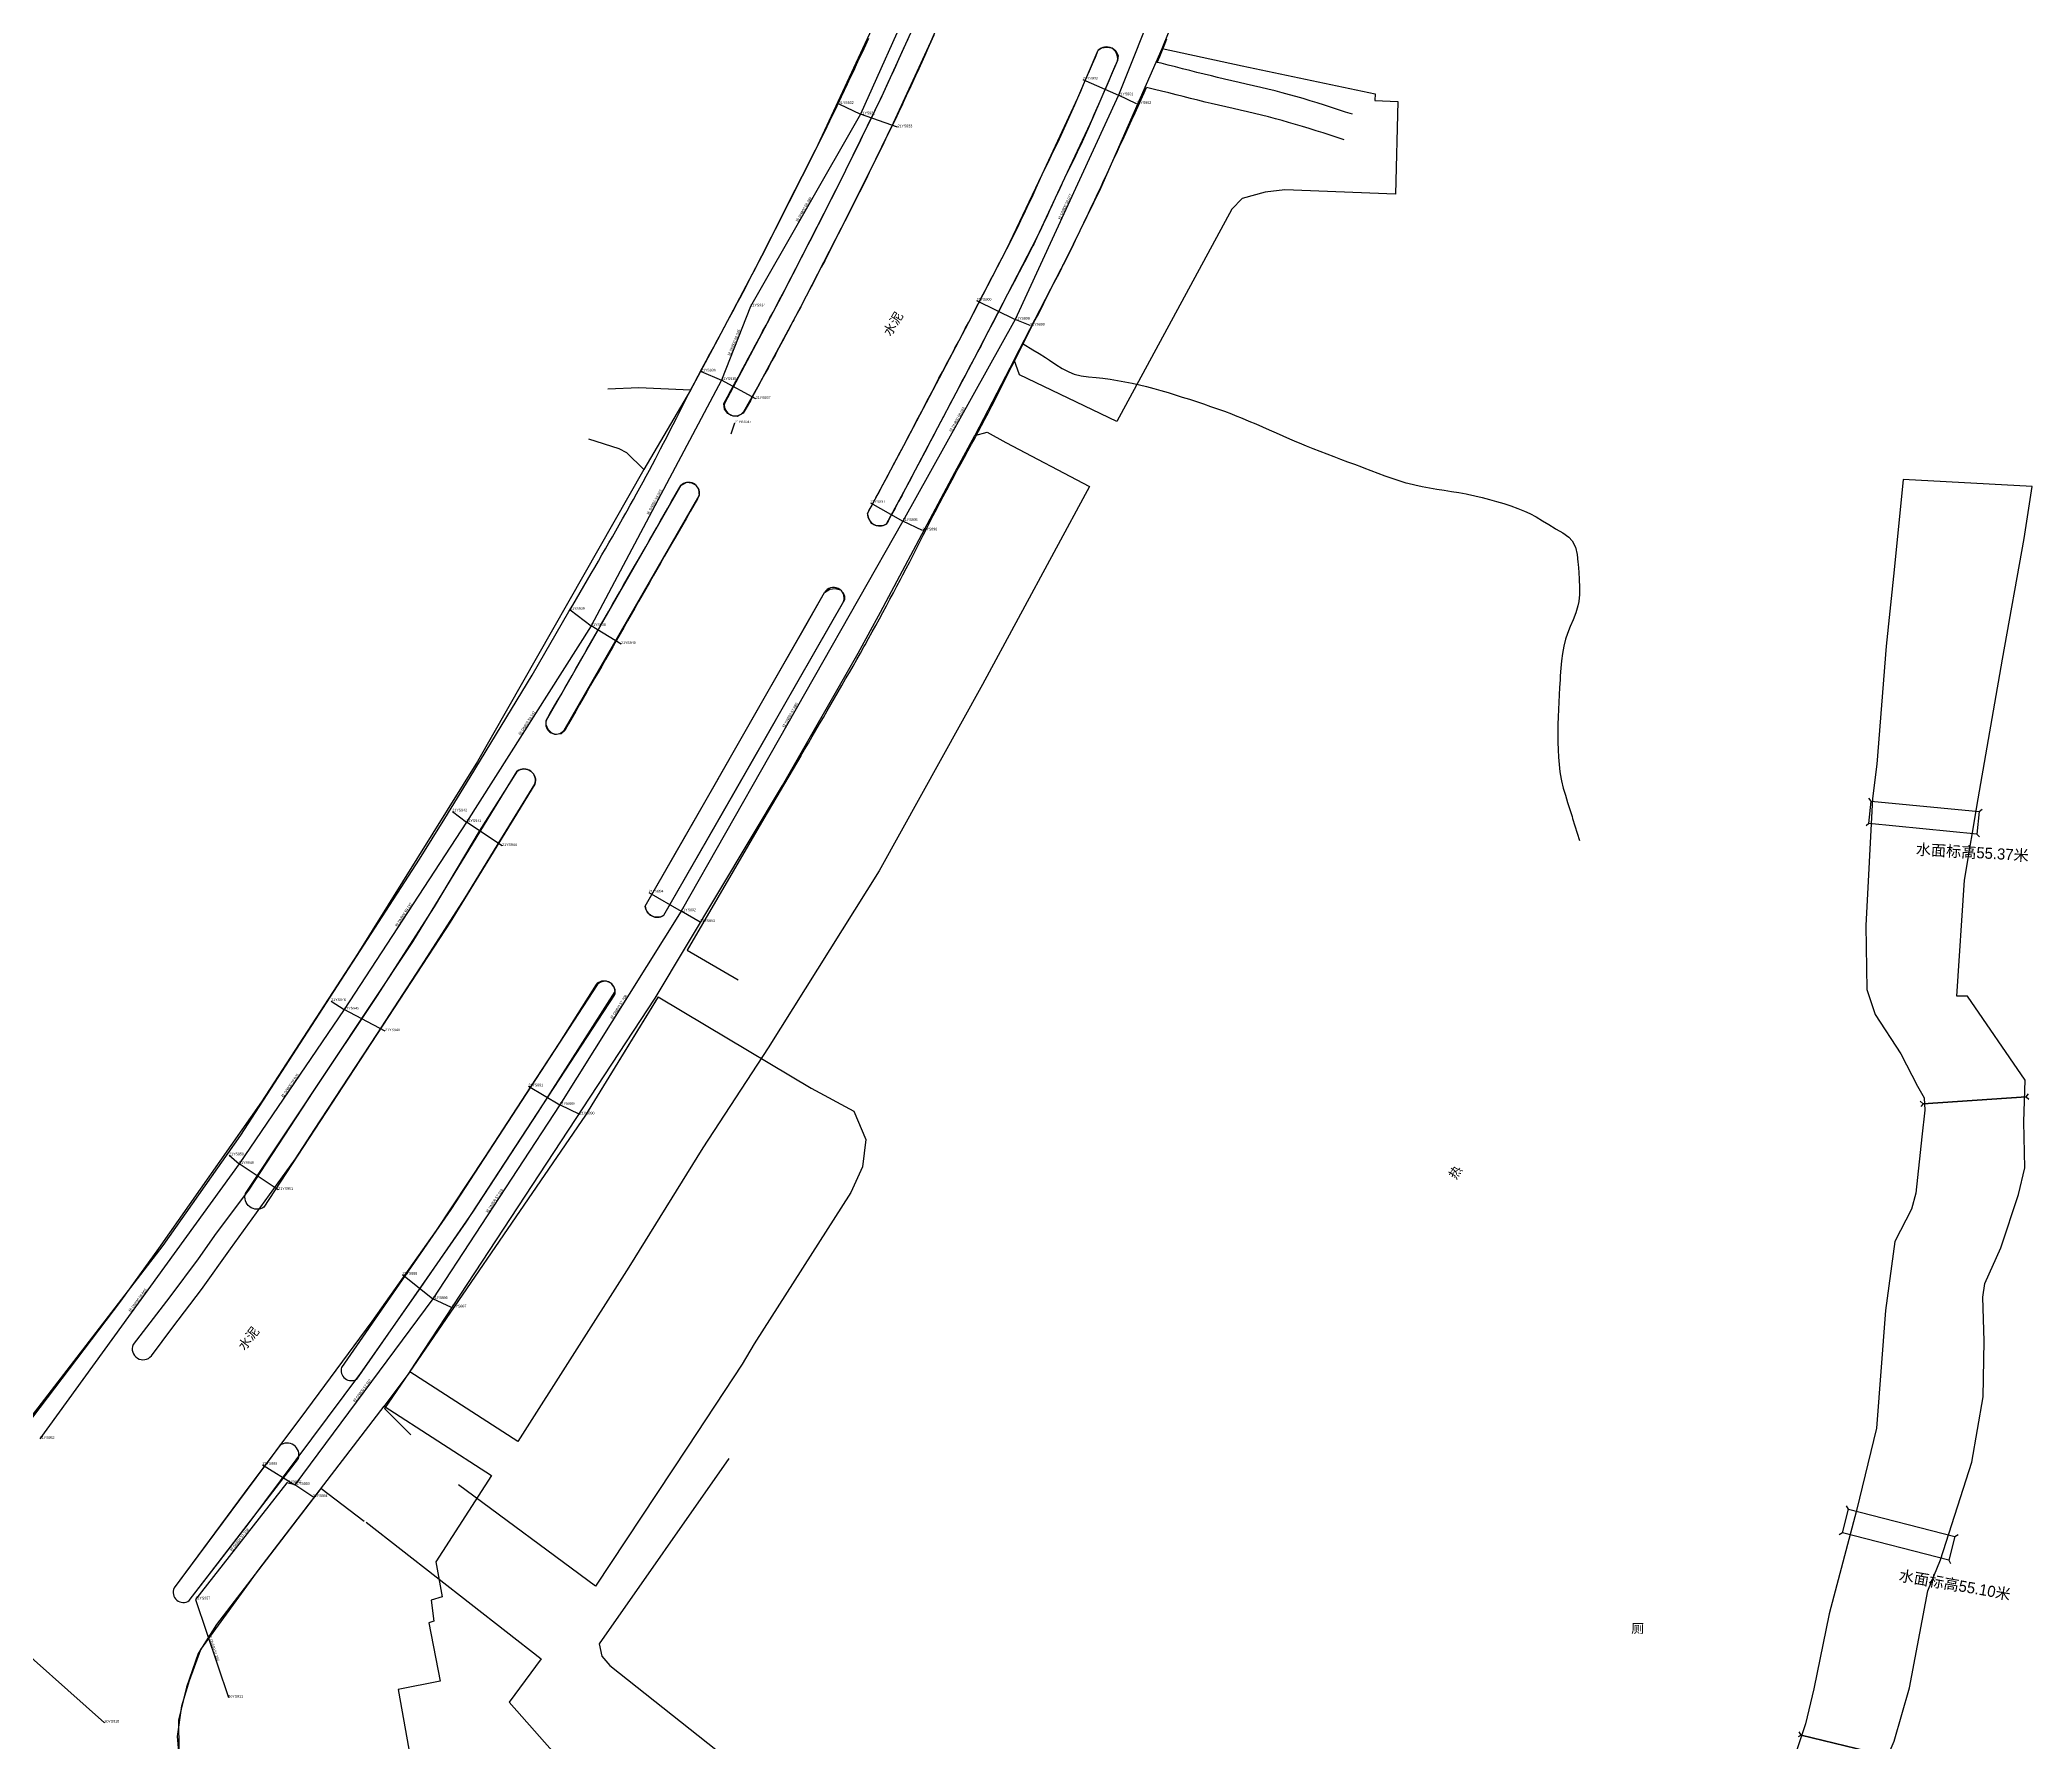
# Model space of a CAD drawing. Extents: x 563510 to 564800, y 3598549 to 3601000.
# Drawn here: x 564112 to 564380.8, y 3599375.4 to 3599605 of the extents above; entities that cross this region are included whole.
import ezdxf
from ezdxf.enums import TextEntityAlignment as Align

# ---------------------------------------------------------------- set-up
doc = ezdxf.new("R2010")
doc.units = 0
for name, color, linetype in [('__', 7, 'CONTINUOUS'), ('ASSIST', 7, 'CONTINUOUS'), ('DLSS', 8, 'CONTINUOUS'), ('GX_GX', 252, 'CONTINUOUS'), ('JM_JM', 252, 'CONTINUOUS'), ('JT_JT', 252, 'CONTINUOUS'), ('SXSS', 5, 'CONTINUOUS'), ('YSDSX', 3, 'CONTINUOUS'), ('YSLINE', 3, 'CONTINUOUS'), ('YSXSX', 3, 'CONTINUOUS'), ('ZBTZ', 8, 'CONTINUOUS')]:
    doc.layers.add(name, color=color, linetype=linetype)
doc.styles.add('__', font='__')
doc.styles.add('GXDBZ', font='GXDBZ')
doc.styles.add('GXXBZ', font='GXXBZ')
doc.styles.add('HZTXT', font='HZTXT')

msp = doc.modelspace()

# ---------------------------------------------------------------- linework, layer by layer
at = {"layer": 'ASSIST', "linetype": 'CONTINUOUS'}
for points in [[(564359.0280893688, 3599502.352222122), (564373.6070054271, 3599500.935782595), (564373.3107792033, 3599497.886829802), (564358.731863145, 3599499.303269329)], [(564355.979495945, 3599406.853764199), (564370.3233536292, 3599403.165161016), (564369.4936345972, 3599399.938635655), (564355.149776913, 3599403.627238838)]]:
    msp.add_lwpolyline(points, close=True, dxfattribs=at)
at = {"layer": 'DLSS', "linetype": 'CONTINUOUS'}
for p, q in [((564359.0280893688, 3599502.352222122), (564358.7103820283, 3599502.738307664)), ((564373.6070054271, 3599500.935782595), (564373.993090969, 3599501.253489936)), ((564358.731863145, 3599499.303269329), (564358.3457776031, 3599498.985561988)), ((564373.3107792033, 3599497.886829802), (564373.6284865439, 3599497.50074426)), ((564366.0423729527, 3599461.526892361), (564365.6658883465, 3599461.855920234)), ((564366.0423729527, 3599461.526892361), (564365.7133450794, 3599461.150407756)), ((564379.9397181985, 3599462.461705879), (564380.2687460717, 3599462.838190485)), ((564379.9397181985, 3599462.461705879), (564380.3162028047, 3599462.132678006)), ((564355.979495945, 3599406.853764199), (564355.72513643, 3599407.2842305)), ((564355.149776913, 3599403.627238838), (564354.719310611, 3599403.372879323)), ((564370.3233536292, 3599403.165161016), (564370.7538199312, 3599403.419520531)), ((564369.4936345972, 3599399.938635655), (564369.7479941122, 3599399.508169353)), ((564349.5979440926, 3599376.376014712), (564349.1707119143, 3599376.116259701)), ((564349.5979440926, 3599376.376014712), (564349.3381890813, 3599376.80324689))]:
    msp.add_line(p, q, dxfattribs=at)
at = {"layer": 'DLSS'}
for points in [[(564229.035, 3599616.879), (564216.6279450455, 3599590.205206078), (564209.371, 3599575.875000002), (564203.382, 3599564.539), (564199.775, 3599557.757), (564192.7783470488, 3599558.076518614), (564188.584197048, 3599557.922642681)], [(564243.4129399916, 3599561.86900376), (564250.4949926923, 3599575.536138871), (564255.104083604, 3599585.002318049), (564263.3667898509, 3599603.847968711)], [(564263.3667898509, 3599603.847968711), (564274.1836308127, 3599601.517158477), (564292.0994374977, 3599597.715893253), (564292.0688779893, 3599596.848157579), (564295.189645796, 3599596.720853378), (564294.8711239524, 3599584.211218516), (564279.9426849775, 3599584.799940291), (564277.2984652783, 3599584.489037608), (564274.1876144817, 3599583.634056496), (564272.803500961, 3599582.193339794), (564257.2569724299, 3599553.533063014), (564244.141340273, 3599559.820518657), (564243.4129399916, 3599561.86900376)], [(564238.0940291672, 3599551.667274682), (564239.789365634, 3599552.08915279), (564242.2724560716, 3599550.723313683), (564253.6035679085, 3599544.777916222), (564239.1501918182, 3599518.048883464), (564225.186301317, 3599492.956929631), (564210.220310858, 3599469.062122094), (564201.4147958824, 3599455.595271693), (564191.4126664477, 3599439.490530434), (564176.4532966933, 3599415.955423569), (564161.8741097788, 3599425.375809373)], [(564185.9768233141, 3599551.19010903), (564190.1069052562, 3599549.884183522), (564191.1102572613, 3599549.347822571), (564193.4669731, 3599547.062453565), (564171.0196319657, 3599507.666443494), (564154.8950952495, 3599481.777413699), (564141.8878583678, 3599461.77658945), (564127.9900630494, 3599442.010713916), (564122.8493851138, 3599434.885163814), (564105.9748620887, 3599412.74175784), (564105.2105616985, 3599412.192740427), (564104.6851042487, 3599412.025648281), (564103.9208038585, 3599412.192740427), (564103.6103060486, 3599412.407573548), (564103.3714631083, 3599412.861109011), (564103.1087368677, 3599413.648831298), (564103.3064013614, 3599427.468277002), (564103.383342653, 3599443.309344925), (564103.3061181601, 3599458.898694385)]]:
    msp.add_lwpolyline(points, dxfattribs=at)
at = {"layer": 'DLSS', "linetype": 'CONTINUOUS'}
msp.add_lwpolyline([(564206.9382823315, 3599554.890848888), (564208.831, 3599558.199), (564211.678, 3599563.481), (564214.624, 3599569.025), (564216.937, 3599573.457), (564220.136, 3599579.684), (564224.761, 3599588.93), (564227.1358773082, 3599593.803660034), (564232.17, 3599604.748), (564235.0453048446, 3599611.344547969, 0.6545275220983724), (564232.3910886407, 3599612.467029496), (564225.578, 3599597.428000001), (564219.6902263738, 3599585.384858493), (564212.0117784478, 3599570.425598502), (564204.3328462901, 3599555.952428949, 0.7859240838593142)], format="xyb", close=True, dxfattribs=at)
for points in [[(564223.6429999999, 3599541.12), (564228.5160000001, 3599550.304), (564237.289, 3599566.954), (564242.428, 3599576.813), (564247.215, 3599586.855), (564251.994, 3599597.181000001), (564254.7660000001, 3599603.608)], [(564257.3539999999, 3599602.231), (564253.977692376, 3599594.415217479), (564250.2289999999, 3599586.383), (564246.49, 3599578.363), (564242.538, 3599570.712), (564238.005, 3599562.042), (564233.073, 3599552.672), (564228.762, 3599544.509), (564226.149, 3599539.695)], [(564161.8741097793, 3599425.375809374), (564161.8741097793, 3599425.375809374), (564194.9827155026, 3599475.766321235), (564212.1623697049, 3599504.445723301), (564222.3570318329, 3599522.290752541), (564225.3819905989, 3599527.805786752), (564235.4241959627, 3599546.682305353), (564238.0940291672, 3599551.667274682)], [(564193.6479999999, 3599488.174), (564197.7280073868, 3599495.302044635), (564202.8962767461, 3599504.331355416), (564205.8731846758, 3599509.532211833), (564209.7079477076, 3599516.231798247), (564215.32074202, 3599526.037723726), (564217.8520000001, 3599530.46)], [(564220.3896086643, 3599529.250106559), (564216.905381358, 3599523.166850234), (564213.7084447566, 3599517.585186613), (564208.7775942712, 3599508.976211144), (564204.0280943762, 3599500.68386316), (564196.1310000003, 3599486.896)], [(564359.0280893688, 3599502.352222122), (564373.6070054271, 3599500.935782595)], [(564373.3107792033, 3599497.886829802), (564358.731863145, 3599499.303269329)], [(564266.7152360597, 3599262.742600684), (564220.0125227734, 3599298.634679414), (564164.957347568, 3599340.451444804), (564149.4144427391, 3599352.353602097), (564138.4920415187, 3599360.702282768), (564136.3193266055, 3599362.463557801), (564135.3778126574, 3599363.54927977), (564132.6930979096, 3599368.162812884), (564131.1963385342, 3599371.612992557), (564130.8825037456, 3599372.602202759), (564130.5686689571, 3599376.197137871), (564131.123866472, 3599380.30739023), (564132.1450393191, 3599383.731098411), (564133.6873728221, 3599387.914971708), (564141.5417900803, 3599398.76557719), (564158.4078107255, 3599420.722021406)], [(564158.4078107255, 3599420.722021406), (564172.9081565881, 3599411.358639826), (564165.385523157, 3599399.714484574), (564166.2656478654, 3599395.015844616), (564164.7463629136, 3599394.582016965), (564165.1442705223, 3599391.725987666), (564164.4569760136, 3599391.509075106), (564165.9604811937, 3599383.640365013), (564160.3222187676, 3599382.501992623), (564161.9797108684, 3599373.193447246), (564167.6408579381, 3599374.379763237), (564170.7040365344, 3599358.876564847), (564173.7085626739, 3599359.425848205), (564175.1777309519, 3599351.724838132), (564175.3908522683, 3599351.170666447), (564277.38615331, 3599272.490639657), (564279.4762079018, 3599273.452363602), (564282.1791843954, 3599274.081453336), (564284.9562155157, 3599274.303484709), (564289.2143292379, 3599274.266480325), (564290.5102777566, 3599274.155464638), (564292.3616285245, 3599273.748406277), (564297.0491092178, 3599270.103874991)], [(564355.979495945, 3599406.853764199), (564370.3233536292, 3599403.165161016)], [(564369.4936345972, 3599399.938635655), (564355.149776913, 3599403.627238838)]]:
    msp.add_lwpolyline(points, dxfattribs=at)
for points in [[(564200.9379999996, 3599543.561, 0.7407059804237787), (564198.4299999999, 3599544.899), (564180.2970000001, 3599513.222, 0.8450452877641984), (564182.7133171394, 3599511.909200072), (564200.938, 3599543.561)], [(564124.5681381042, 3599429.039752661, 0.8733630712653752), (564127.0215696329, 3599427.519753875), (564129.926056194, 3599431.390131355), (564133.80162473, 3599436.449301916), (564137.7039185151, 3599441.966060439), (564146.4568386445, 3599454.088641923), (564149.0410797711, 3599458.039633082), (564157.4364871914, 3599470.875192484), (564163.8822280681, 3599480.729948277), (564169.3388661136, 3599489.277287952), (564174.1809358713, 3599497.172399856), (564178.7510000009, 3599504.624, 0.7444629656332158), (564176.3650000005, 3599506.361), (564171.2363951502, 3599498.264680501), (564165.1642935156, 3599488.066618765), (564157.3928949594, 3599476.006534305), (564148.905595727, 3599463.243783722), (564140.1267543789, 3599449.850144701), (564135.7817177653, 3599444.072617978), (564133.3333590152, 3599440.619483297), (564129.5120856126, 3599435.474088214), (564124.5681381037, 3599429.039752661)], [(564189.5920844249, 3599476.672922242, 0.6477960396178851), (564187.0152972351, 3599477.623903287), (564182.09281441, 3599469.784659077), (564178.1904595677, 3599463.803206643), (564171.9828330369, 3599454.288279291), (564165.4392626712, 3599444.427117547), (564156.784350261, 3599432.165326354), (564147.9325691542, 3599420.236640067), (564139.5603216394, 3599408.979888893), (564130.0855158124, 3599396.211921058, 0.7802096933550987), (564132.1338517921, 3599394.518461751), (564140.1946768424, 3599405.001482983), (564150.782974225, 3599419.138942105), (564155.2966675425, 3599425.168571409), (564163.364361908, 3599436.744030233), (564170.4618382887, 3599447.018916333), (564179.1995813992, 3599460.392085475), (564189.5920844246, 3599476.672922242)]]:
    msp.add_lwpolyline(points, format="xyb", dxfattribs=at)
for points in [[(564366.0423729527, 3599461.526892361), (564379.9397181985, 3599462.461705879)], [(564349.5979440926, 3599376.376014712), (564361.4647683469, 3599373.483061048)]]:
    msp.add_lwpolyline(points, close=True, dxfattribs=at)
at = {"layer": 'DLSS', "color": 4, "linetype": 'CONTINUOUS'}
for centre, radius, start, end in [((564255.8614587749, 3599602.546352076), 1.525492131134618, 348.0697053103027, 135.8979900797382), ((564225.2821697412, 3599541.086616752), 1.639509646840666, 178.8332783434077, 301.918546621076), ((564219.0747707058, 3599529.758503183), 1.409704218579161, 338.860455252243, 150.1573441741009), ((564195.2869679532, 3599488.307232338), 1.644374290639266, 184.6473771894711, 300.8828659644723)]:
    msp.add_arc(centre, radius, start, end, dxfattribs=at)
at = {"layer": 'JT_JT', "linetype": 'CONTINUOUS'}
for points in [[(564166.5967897825, 3599500), (564170.032, 3599505.578), (564178.397, 3599519.342), (564183.3589999999, 3599527.913000001), (564183.861, 3599528.773), (564184.3620000001, 3599529.629), (564184.861, 3599530.483000002), (564185.358, 3599531.334), (564185.853, 3599532.182), (564186.345, 3599533.027), (564186.834, 3599533.868), (564187.32, 3599534.705), (564187.802, 3599535.537), (564188.28, 3599536.365), (564188.754, 3599537.187), (564189.2220000001, 3599538.002), (564189.6840000001, 3599538.81), (564190.139, 3599539.609), (564190.5860000001, 3599540.399), (564191.024, 3599541.178000001), (564191.187, 3599541.470000001), (564191.62, 3599542.243), (564192.053, 3599543.022), (564192.4870000001, 3599543.807), (564192.919, 3599544.595000001), (564193.3489999999, 3599545.385), (564193.7770000001, 3599546.175), (564194.2010000001, 3599546.963), (564194.621, 3599547.748), (564195.0340000001, 3599548.527), (564195.44, 3599549.3), (564195.7270000001, 3599549.85), (564196.129, 3599550.626), (564196.543, 3599551.43), (564196.968, 3599552.261000002), (564197.405, 3599553.118000001), (564197.853, 3599553.998), (564198.313, 3599554.902), (564198.785, 3599555.83), (564199.2720000001, 3599556.781000001), (564199.775, 3599557.757), (564200.2940000001, 3599558.759), (564200.782, 3599559.692), (564201.324, 3599560.717), (564201.855, 3599561.712), (564202.375, 3599562.678999999), (564202.884, 3599563.621000001), (564203.382, 3599564.539), (564203.869, 3599565.435), (564204.344, 3599566.308), (564204.807, 3599567.16), (564205.256, 3599567.991000002), (564205.692, 3599568.798), (564206.1120000001, 3599569.582), (564206.456, 3599570.229), (564206.856, 3599570.988), (564207.2629999999, 3599571.766000001), (564207.676, 3599572.561), (564208.093, 3599573.371000001), (564208.515, 3599574.194), (564208.941, 3599575.029), (564209.371, 3599575.875000002), (564209.804, 3599576.73), (564210.241, 3599577.593000002), (564210.681, 3599578.465), (564211.125, 3599579.345), (564211.571, 3599580.232), (564212.0210000001, 3599581.126), (564212.475, 3599582.027), (564212.933, 3599582.935), (564213.395, 3599583.85), (564213.861, 3599584.772), (564214.333, 3599585.703), (564214.5970000001, 3599586.222000002), (564215.0690000001, 3599587.148), (564215.53, 3599588.05), (564215.9770000001, 3599588.927), (564216.412, 3599589.78), (564216.832, 3599590.607), (564217.236, 3599591.409), (564217.624, 3599592.183), (564217.818, 3599592.575), (564218.191, 3599593.331), (564218.57, 3599594.108), (564218.955, 3599594.904), (564219.345, 3599595.717), (564219.739, 3599596.544), (564220.1379999999, 3599597.385), (564220.541, 3599598.238), (564220.948, 3599599.102), (564221.358, 3599599.976000001), (564221.7710000001, 3599600.859), (564222.155, 3599601.679), (564222.572, 3599602.573000001), (564222.9870000001, 3599603.463), (564223.4, 3599604.349), (564223.81, 3599605.231)], [(564262.7290747731, 3599601.974940262), (564263.059, 3599602.763000001), (564263.4390000001, 3599603.688), (564263.6510000001, 3599604.213), (564264.019, 3599605.142000002)], [(564289.074, 3599594.973000001), (564288.122, 3599595.283000001), (564287.171, 3599595.592), (564286.219, 3599595.9), (564285.2660000001, 3599596.204), (564284.312, 3599596.505), (564283.3570000001, 3599596.8), (564282.399, 3599597.087), (564281.439, 3599597.366000002), (564280.553, 3599597.612), (564279.588, 3599597.873), (564278.62, 3599598.123), (564277.65, 3599598.364), (564276.678, 3599598.598), (564275.705, 3599598.828000001), (564274.7299999999, 3599599.054), (564273.756, 3599599.278999999), (564272.781, 3599599.504), (564271.8059999999, 3599599.73), (564270.832, 3599599.958), (564270.0210000001, 3599600.151), (564269.049, 3599600.388000001), (564268.078, 3599600.628), (564267.108, 3599600.871000001), (564266.1379999999, 3599601.116000001), (564265.169, 3599601.361), (564264.2, 3599601.607), (564263.23, 3599601.851000001), (564262.7290747731, 3599601.974940262)], [(564250, 3599574.570953437), (564250.1479999999, 3599574.864), (564250.595, 3599575.758), (564250.827, 3599576.225), (564251.269, 3599577.122), (564251.707, 3599578.02), (564252.1429999999, 3599578.921), (564252.575, 3599579.822), (564253.006, 3599580.725), (564253.434, 3599581.628), (564253.861, 3599582.533000001), (564254.287, 3599583.438), (564254.712, 3599584.343000002), (564255.136, 3599585.249), (564255.5260000001, 3599586.082), (564255.949, 3599586.988), (564256.372, 3599587.894), (564256.794, 3599588.801000001), (564257.216, 3599589.708), (564257.637, 3599590.615), (564258.057, 3599591.522), (564258.476, 3599592.43), (564258.894, 3599593.339), (564259.3109999999, 3599594.248), (564259.725, 3599595.158000001), (564260.1379999999, 3599596.069), (564260.5490000001, 3599596.98), (564260.957, 3599597.893), (564261.2743247241, 3599598.609918821)], [(564287.952, 3599591.533000001), (564287.002, 3599591.843000002), (564286.055, 3599592.15), (564285.1120000001, 3599592.455), (564284.171, 3599592.756), (564283.2339999999, 3599593.051000002), (564282.301, 3599593.339), (564281.373, 3599593.618), (564280.45, 3599593.886000002), (564279.585, 3599594.126), (564278.666, 3599594.375000002), (564277.7339999999, 3599594.615), (564276.791, 3599594.849), (564275.84, 3599595.078000001), (564274.88, 3599595.305), (564273.915, 3599595.529), (564272.943, 3599595.754), (564271.9670000001, 3599595.979), (564270.986, 3599596.206000001), (564270.001, 3599596.437), (564269.175, 3599596.634), (564268.186, 3599596.874), (564267.203, 3599597.117), (564266.225, 3599597.362), (564265.251, 3599597.608), (564264.281, 3599597.854), (564263.314, 3599598.099), (564262.35, 3599598.341), (564261.2743247241, 3599598.609918821)], [(564214.649, 3599508.45), (564215.154, 3599509.313), (564215.659, 3599510.176999999), (564216.1640000001, 3599511.04), (564216.669, 3599511.903), (564217.173, 3599512.767), (564217.677, 3599513.631000002), (564218.18, 3599514.495), (564218.683, 3599515.359), (564219.185, 3599516.224), (564219.686, 3599517.089), (564220.187, 3599517.955), (564220.686, 3599518.822), (564221.184, 3599519.689), (564221.68, 3599520.557), (564222.175, 3599521.426000002), (564222.667, 3599522.297), (564223.157, 3599523.168), (564223.299, 3599523.422), (564223.788, 3599524.294), (564224.274, 3599525.168), (564224.757, 3599526.044), (564225.238, 3599526.921), (564225.7170000001, 3599527.799), (564226.193, 3599528.678000001), (564226.6670000001, 3599529.559), (564227.1379999999, 3599530.441000001), (564227.6070000001, 3599531.323999999), (564228.072, 3599532.209), (564228.405, 3599532.847), (564228.8650000001, 3599533.735), (564229.322, 3599534.624), (564229.7779999999, 3599535.514), (564230.2320000001, 3599536.405), (564230.685, 3599537.297), (564231.139, 3599538.188), (564231.593, 3599539.079), (564232.048, 3599539.969), (564232.506, 3599540.858000002), (564232.9660000001, 3599541.746000001), (564233.387, 3599542.55), (564233.8539999999, 3599543.434), (564234.325, 3599544.316), (564234.798, 3599545.197), (564235.274, 3599546.077), (564235.751, 3599546.956000001), (564236.228, 3599547.834), (564236.706, 3599548.713), (564237.183, 3599549.592), (564237.66, 3599550.471000002), (564238.135, 3599551.351000001), (564238.6070000001, 3599552.232), (564239.006, 3599552.983000002), (564239.473, 3599553.868), (564239.936, 3599554.754), (564240.3960000001, 3599555.642), (564240.855, 3599556.53), (564241.311, 3599557.42), (564241.765, 3599558.311), (564242.219, 3599559.202), (564242.671, 3599560.094), (564243.122, 3599560.987), (564243.573, 3599561.88), (564244.0229999999, 3599562.773), (564244.4720000001, 3599563.666), (564244.922, 3599564.559), (564245.372, 3599565.452000002), (564245.822, 3599566.345000001), (564246.2729999999, 3599567.238), (564246.7239999999, 3599568.13), (564247.177, 3599569.022), (564247.427, 3599569.516000001), (564247.881, 3599570.407), (564248.336, 3599571.297), (564248.791, 3599572.188), (564249.245, 3599573.079), (564249.697, 3599573.971000001), (564250, 3599574.570953437)], [(564244.6546538281, 3599564.028466375), (564245.947, 3599563.224000002), (564246.791, 3599562.694), (564247.636, 3599562.154), (564248.19, 3599561.792), (564249.037, 3599561.236), (564249.894, 3599560.702), (564250, 3599560.645450624)], [(564250, 3599560.645450624), (564250.775, 3599560.232), (564251.5150000001, 3599559.933), (564252.4720000001, 3599559.692), (564253.4610000001, 3599559.551000001), (564254.468, 3599559.458000001), (564255.389, 3599559.373), (564256.3879999999, 3599559.247), (564257.379, 3599559.089), (564258.363, 3599558.905), (564259.341, 3599558.701000001), (564260.315, 3599558.48), (564261.285, 3599558.243), (564262.251, 3599557.991000002), (564262.265, 3599557.987), (564263.2270000001, 3599557.718000001), (564264.186, 3599557.436000001), (564265.1429999999, 3599557.144), (564266.098, 3599556.844), (564267.05, 3599556.538000001), (564268.001, 3599556.226000001), (564268.951, 3599555.908000001), (564269.8979999999, 3599555.585), (564270.8420000001, 3599555.254), (564271.7829999999, 3599554.915), (564272.72, 3599554.564), (564273.235, 3599554.363), (564274.162, 3599553.988), (564275.083, 3599553.600000001), (564276.001, 3599553.204), (564276.9170000001, 3599552.802), (564277.832, 3599552.397), (564278.747, 3599551.992), (564279.6620000001, 3599551.589), (564280.579, 3599551.189), (564281.499, 3599550.797), (564281.871, 3599550.642), (564282.797, 3599550.264), (564283.726, 3599549.896), (564284.657, 3599549.535), (564285.591, 3599549.177), (564286.525, 3599548.823000002), (564287.461, 3599548.469), (564288.397, 3599548.117000002), (564289.333, 3599547.764), (564290.27, 3599547.409), (564290.6120000001, 3599547.278), (564291.549, 3599546.92), (564292.486, 3599546.564), (564293.425, 3599546.214), (564294.3680000001, 3599545.878), (564295.3160000001, 3599545.563), (564296.2710000001, 3599545.278999999), (564296.519, 3599545.212), (564297.4870000001, 3599544.979), (564298.464, 3599544.779), (564299.446, 3599544.601000001), (564300.432, 3599544.436), (564301.42, 3599544.277), (564302.409, 3599544.118000001), (564303.399, 3599543.950000001), (564304.386, 3599543.767), (564304.5910000001, 3599543.727), (564305.575, 3599543.516000001), (564306.556, 3599543.283000001), (564307.5329999999, 3599543.031000001), (564308.504, 3599542.761000002), (564309.4670000001, 3599542.471000001), (564310.419, 3599542.159), (564311.3580000001, 3599541.82), (564312.2760000001, 3599541.445), (564312.964, 3599541.125), (564313.833, 3599540.662), (564314.687, 3599540.161000001), (564315.542, 3599539.639), (564316.415, 3599539.112), (564316.5370000001, 3599539.041), (564317.431, 3599538.513000001), (564318.2450000001, 3599537.922), (564318.697, 3599537.434), (564319.124, 3599536.576000002), (564319.355, 3599535.591), (564319.4799999999, 3599534.548), (564319.505, 3599534.276), (564319.594, 3599533.239), (564319.663, 3599532.22), (564319.696, 3599531.215), (564319.675, 3599530.226000001), (564319.575, 3599529.252), (564319.466, 3599528.685), (564319.188, 3599527.74), (564318.831, 3599526.807), (564318.442, 3599525.876), (564318.068, 3599524.94), (564317.815, 3599524.202), (564317.567, 3599523.235), (564317.39, 3599522.252), (564317.2629999999, 3599521.258), (564317.169, 3599520.258), (564317.096, 3599519.255), (564317.06, 3599518.685), (564316.999, 3599517.684), (564316.9440000001, 3599516.684), (564316.8929999999, 3599515.686), (564316.8479999999, 3599514.688000002), (564316.81, 3599513.69), (564316.782, 3599512.691000001), (564316.767, 3599511.691), (564316.765, 3599511.282), (564316.775, 3599510.279), (564316.805, 3599509.275), (564316.8580000001, 3599508.272), (564316.938, 3599507.273), (564317.054, 3599506.28), (564317.2170000001, 3599505.296), (564317.2660000001, 3599505.055), (564317.501, 3599504.086), (564317.78, 3599503.127), (564318.082, 3599502.172), (564318.39, 3599501.218000001), (564318.68, 3599500.286000001), (564318.7614594596, 3599500)], [(564214.649, 3599508.45), (564209.664196473, 3599500)], [(564103.582, 3599409.922), (564128.5970000001, 3599442.396000001), (564139.1039999999, 3599457.292), (564163.209, 3599494.499), (564166.5967897825, 3599500)], [(564103.582, 3599409.922), (564128.5970000001, 3599442.396000001), (564139.1039999999, 3599457.292), (564163.209, 3599494.499), (564166.5967897825, 3599500)], [(564209.664196473, 3599500), (564199.284, 3599482.236)], [(564318.7614594596, 3599500), (564319.6858726109, 3599497.020718499)], [(564199.284, 3599482.236), (564206.179, 3599478.254)], [(564195.3912340504, 3599475.958406344), (564185.6089999999, 3599459.985), (564158.4720000001, 3599420.415), (564162.0303900506, 3599416.87302968)], [(564195.293, 3599475.798), (564185.6089999999, 3599459.985), (564158.4720000001, 3599420.415), (564161.506, 3599417.395000002)], [(564195.3912340504, 3599475.958406344), (564201.8675879089, 3599472.077698177)], [(564201.8675879089, 3599472.077698177), (564216.014, 3599463.601000001), (564221.7729999999, 3599460.499), (564223.407, 3599456.681000001), (564222.964, 3599452.99), (564221.4, 3599449.529), (564208.3410000001, 3599429.151000002), (564206.744, 3599426.391000001), (564199.33, 3599415.214), (564186.925, 3599396.449), (564168.4348768832, 3599410.106758816)], [(564204.9445620021, 3599413.671664318), (564187.423, 3599388.653), (564187.7889999999, 3599387.022), (564188.878, 3599385.759), (564217.7010000001, 3599362.911000001), (564241.019, 3599344.855), (564249.951, 3599336.794), (564250, 3599336.772616976)], [(564155.7105758472, 3599405.160652145), (564149.8620000001, 3599409.629), (564141.457, 3599398.676000002), (564135.809, 3599391.268000001), (564133.325, 3599387.358), (564131.7679999999, 3599382.832), (564130.691, 3599378.356), (564130.747, 3599374.299), (564131.495, 3599371.169), (564134.412, 3599365.659), (564137.728, 3599361.369)], [(564155.981, 3599405.106), (564179.6120000001, 3599386.651), (564175.2779999999, 3599380.823000002), (564182.804, 3599372.301000002), (564180.897, 3599370.844), (564181.241, 3599368.8), (564181.909, 3599366.855), (564183.64, 3599365.088), (564189.762, 3599359.345)]]:
    msp.add_lwpolyline(points, dxfattribs=at)
at = {"layer": 'JT_JT'}
for points in [[(564232.573, 3599605.663), (564232.17, 3599604.748), (564231.764, 3599603.834), (564231.356, 3599602.92), (564230.947, 3599602.008), (564230.536, 3599601.097), (564230.122, 3599600.186), (564229.707, 3599599.276), (564229.289, 3599598.368), (564228.868, 3599597.461), (564228.445, 3599596.555), (564228.246, 3599596.132), (564227.818, 3599595.228), (564227.387, 3599594.325), (564226.953, 3599593.424), (564226.5179999999, 3599592.524), (564226.081, 3599591.624), (564225.6429999999, 3599590.726000001), (564225.203, 3599589.828), (564224.761, 3599588.93), (564224.319, 3599588.033000001), (564223.876, 3599587.137), (564223.431, 3599586.241000001), (564222.986, 3599585.346000001), (564222.539, 3599584.451000001), (564222.0920000001, 3599583.556000001), (564221.6429999999, 3599582.663), (564221.193, 3599581.769), (564220.7420000001, 3599580.877), (564220.589, 3599580.575), (564220.136, 3599579.684), (564219.682, 3599578.793), (564219.2270000001, 3599577.902), (564218.7710000001, 3599577.012), (564218.314, 3599576.123), (564217.856, 3599575.234), (564217.397, 3599574.345), (564216.937, 3599573.457), (564216.476, 3599572.57), (564216.015, 3599571.683), (564215.552, 3599570.796), (564215.089, 3599569.91), (564214.624, 3599569.025), (564214.1579999999, 3599568.14), (564213.69, 3599567.256), (564213.561, 3599567.01), (564213.0920000001, 3599566.127), (564212.622, 3599565.244), (564212.1510000001, 3599564.362), (564211.678, 3599563.481), (564211.205, 3599562.6), (564210.731, 3599561.719), (564210.257, 3599560.839), (564209.782, 3599559.959), (564209.307, 3599559.079), (564208.831, 3599558.199), (564208.355, 3599557.32), (564207.879, 3599556.44), (564207.4029999999, 3599555.561), (564206.856, 3599554.643), (564206.059, 3599554.226000001), (564205.415, 3599554.299), (564204.7679999999, 3599554.613), (564204.319, 3599555.211), (564204.259, 3599555.979), (564204.736, 3599556.858), (564205.212, 3599557.737), (564205.688, 3599558.617), (564206.164, 3599559.496000001), (564206.639, 3599560.376), (564207.115, 3599561.256), (564207.589, 3599562.136000001), (564208.064, 3599563.016000001), (564208.538, 3599563.897), (564209.011, 3599564.778), (564209.483, 3599565.659), (564209.954, 3599566.541), (564210.424, 3599567.424), (564210.8929999999, 3599568.307), (564211.0229999999, 3599568.553000001), (564211.49, 3599569.437), (564211.957, 3599570.321000001), (564212.421, 3599571.207), (564212.885, 3599572.093000001), (564213.3470000001, 3599572.979), (564213.809, 3599573.867), (564214.27, 3599574.754), (564214.7289999999, 3599575.642), (564215.188, 3599576.531000001), (564215.6460000001, 3599577.42), (564216.103, 3599578.309), (564216.56, 3599579.199), (564217.015, 3599580.09), (564217.469, 3599580.98), (564217.922, 3599581.872), (564218.075, 3599582.174), (564218.5260000001, 3599583.066), (564218.976, 3599583.96), (564219.424, 3599584.853), (564219.872, 3599585.748), (564220.318, 3599586.643), (564220.764, 3599587.538), (564221.208, 3599588.434), (564221.652, 3599589.33), (564222.094, 3599590.227), (564222.535, 3599591.124), (564222.975, 3599592.022), (564223.414, 3599592.921), (564223.851, 3599593.821000001), (564224.286, 3599594.721000001), (564224.719, 3599595.622), (564225.15, 3599596.525), (564225.578, 3599597.428000001), (564225.777, 3599597.852), (564226.201, 3599598.757), (564226.621, 3599599.665), (564227.039, 3599600.573000001), (564227.455, 3599601.483), (564227.868, 3599602.393), (564228.28, 3599603.305), (564228.689, 3599604.217), (564229.096, 3599605.131)], [(564250, 3599592.656533981), (564250.4, 3599593.541), (564250.805, 3599594.455), (564251.207, 3599595.371000001), (564251.595, 3599596.263000001), (564251.994, 3599597.181000001), (564252.3910000001, 3599598.098), (564252.788, 3599599.016000001), (564253.184, 3599599.935), (564253.58, 3599600.853), (564253.975, 3599601.771), (564254.37, 3599602.69), (564254.7660000001, 3599603.608), (564255.2170000001, 3599603.956), (564255.941, 3599604.044), (564256.626, 3599603.931000001), (564257.113, 3599603.534), (564257.44, 3599602.896), (564257.3539999999, 3599602.231), (564256.958, 3599601.313), (564256.563, 3599600.394), (564256.167, 3599599.476000001), (564255.772, 3599598.558), (564255.376, 3599597.639), (564254.9789999999, 3599596.721000001), (564254.582, 3599595.804), (564254.183, 3599594.886000001), (564253.794, 3599593.994), (564253.3929999999, 3599593.078), (564252.988, 3599592.164), (564252.575, 3599591.253), (564252.36, 3599590.788), (564251.932, 3599589.885), (564251.496, 3599588.985), (564251.056, 3599588.086), (564250.6170000001, 3599587.188), (564250.2289999999, 3599586.383), (564250, 3599585.89650939)], [(564250, 3599585.89650939), (564249.803, 3599585.478), (564249.382, 3599584.571000001), (564248.965, 3599583.663), (564248.549, 3599582.753), (564248.195, 3599581.982), (564247.775, 3599581.075), (564247.3520000001, 3599580.169), (564246.924, 3599579.265), (564246.49, 3599578.363), (564246.05, 3599577.466), (564245.926, 3599577.217), (564245.475, 3599576.325), (564245.0160000001, 3599575.436), (564244.553, 3599574.55), (564244.088, 3599573.665), (564243.621, 3599572.78), (564243.155, 3599571.895), (564243, 3599571.599), (564242.538, 3599570.712), (564242.077, 3599569.824), (564241.618, 3599568.936), (564241.159, 3599568.047), (564240.7, 3599567.159), (564240.239, 3599566.272), (564239.876, 3599565.577), (564239.411, 3599564.692), (564238.944, 3599563.808), (564238.475, 3599562.925), (564238.005, 3599562.042), (564237.536, 3599561.159), (564237.067, 3599560.276), (564236.791, 3599559.756), (564236.324, 3599558.872), (564235.858, 3599557.987), (564235.3929999999, 3599557.102), (564234.929, 3599556.216), (564234.465, 3599555.33), (564234.001, 3599554.444), (564233.537, 3599553.558), (564233.073, 3599552.672), (564232.6089999999, 3599551.787), (564232.144, 3599550.901), (564231.679, 3599550.016000001), (564231.571, 3599549.812), (564231.1039999999, 3599548.927), (564230.637, 3599548.043), (564230.169, 3599547.159), (564229.7, 3599546.276), (564229.231, 3599545.393), (564228.762, 3599544.509), (564228.293, 3599543.626), (564227.824, 3599542.743), (564227.355, 3599541.86), (564226.886, 3599540.977), (564226.417, 3599540.094), (564226.149, 3599539.695), (564225.71, 3599539.456), (564224.825, 3599539.486), (564224.178, 3599539.801000001), (564223.811, 3599540.439), (564223.6429999999, 3599541.12), (564223.829, 3599541.471000001), (564224.298, 3599542.354), (564224.767, 3599543.237), (564225.236, 3599544.12), (564225.705, 3599545.003), (564226.174, 3599545.886000001), (564226.6429999999, 3599546.77), (564227.1120000001, 3599547.653), (564227.581, 3599548.536000001), (564228.049, 3599549.42), (564228.5160000001, 3599550.304), (564228.983, 3599551.188), (564229.091, 3599551.393), (564229.556, 3599552.278), (564230.0210000001, 3599553.164), (564230.485, 3599554.049), (564230.949, 3599554.935), (564231.413, 3599555.821000001), (564231.877, 3599556.707), (564232.341, 3599557.593000001), (564232.805, 3599558.478), (564233.27, 3599559.364), (564233.736, 3599560.249), (564234.203, 3599561.133), (564234.4789999999, 3599561.653), (564234.948, 3599562.536000001), (564235.417, 3599563.419), (564235.887, 3599564.302), (564236.356, 3599565.185), (564236.823, 3599566.069), (564237.289, 3599566.954), (564237.6510000001, 3599567.649), (564238.1120000001, 3599568.536000001), (564238.571, 3599569.424), (564239.03, 3599570.313), (564239.489, 3599571.201000001), (564239.95, 3599572.089), (564240.412, 3599572.976000001), (564240.568, 3599573.272), (564241.0329999999, 3599574.157), (564241.5, 3599575.042), (564241.965, 3599575.927), (564242.428, 3599576.813), (564242.887, 3599577.702), (564243.338, 3599578.594), (564243.462, 3599578.843000001), (564243.9029999999, 3599579.74), (564244.336, 3599580.642), (564244.764, 3599581.546), (564245.187, 3599582.452), (564245.6070000001, 3599583.359), (564245.961, 3599584.13), (564246.377, 3599585.039), (564246.794, 3599585.948000001), (564247.215, 3599586.855), (564247.642, 3599587.76), (564248.03, 3599588.565), (564248.468, 3599589.463), (564248.9079999999, 3599590.362), (564249.344, 3599591.262), (564249.772, 3599592.165), (564249.988, 3599592.63), (564250, 3599592.656533981)], [(564200.4170607767, 3599500), (564217.8520000001, 3599530.46), (564218.57, 3599530.944), (564219.253, 3599531.032), (564219.9789999999, 3599530.84), (564220.345, 3599530.442), (564220.51, 3599529.962), (564220.5229999999, 3599529.483), (564203.6364070021, 3599500)]]:
    msp.add_lwpolyline(points, dxfattribs=at)
msp.add_lwpolyline([(564182.795, 3599511.875), (564182.286, 3599511.395), (564181.522, 3599511.346000001), (564181.038, 3599511.501), (564180.55, 3599511.978), (564180.303, 3599512.618), (564180.297, 3599513.222), (564180.794, 3599514.09), (564181.29, 3599514.957), (564181.787, 3599515.825), (564182.284, 3599516.693), (564182.781, 3599517.561), (564183.2779999999, 3599518.429), (564183.775, 3599519.297), (564184.2710000001, 3599520.165), (564184.7679999999, 3599521.032), (564185.265, 3599521.9), (564185.762, 3599522.768), (564186.259, 3599523.636000001), (564186.755, 3599524.504), (564187.252, 3599525.372), (564187.749, 3599526.24), (564188.246, 3599527.107), (564188.7420000001, 3599527.975), (564189.239, 3599528.843000001), (564189.736, 3599529.711), (564190.233, 3599530.579), (564190.73, 3599531.447), (564191.226, 3599532.315), (564191.723, 3599533.183), (564192.22, 3599534.05), (564192.7170000001, 3599534.918), (564193.214, 3599535.786000001), (564193.711, 3599536.654), (564194.207, 3599537.522), (564194.704, 3599538.39), (564195.201, 3599539.258), (564195.698, 3599540.125), (564196.195, 3599540.993), (564196.691, 3599541.861), (564197.188, 3599542.729), (564197.685, 3599543.597), (564198.182, 3599544.465), (564198.43, 3599544.899), (564199.26, 3599545.346000001), (564199.904, 3599545.272), (564200.43, 3599544.997), (564200.837, 3599544.398), (564200.938, 3599543.561), (564200.69, 3599543.127), (564200.193, 3599542.259), (564199.696, 3599541.391000001), (564199.199, 3599540.523), (564198.702, 3599539.655), (564198.206, 3599538.788), (564197.709, 3599537.92), (564197.212, 3599537.052), (564196.715, 3599536.184), (564196.218, 3599535.316), (564195.721, 3599534.448000001), (564195.225, 3599533.58), (564194.728, 3599532.713), (564194.231, 3599531.845), (564193.7339999999, 3599530.977), (564193.238, 3599530.109), (564192.741, 3599529.241000001), (564192.244, 3599528.373), (564191.747, 3599527.505), (564191.25, 3599526.637), (564190.754, 3599525.77), (564190.257, 3599524.902), (564189.76, 3599524.034), (564189.2629999999, 3599523.166), (564188.7660000001, 3599522.298), (564188.27, 3599521.43), (564187.7729999999, 3599520.562), (564187.2760000001, 3599519.695), (564186.779, 3599518.827), (564186.282, 3599517.959), (564185.785, 3599517.091), (564185.289, 3599516.223), (564184.792, 3599515.355), (564184.295, 3599514.487), (564183.798, 3599513.62), (564183.302, 3599512.752), (564182.805, 3599511.884)], close=True, dxfattribs=at)
for points in [[(564172.4704876342, 3599500), (564176.3650000005, 3599506.361, -0.7444629658074221), (564178.751, 3599504.624), (564175.9151021899, 3599500)], [(564175.9151021899, 3599500), (564167.324, 3599485.992), (564142.1951782085, 3599447.573080147, -0.7225993205015009), (564139.7230162383, 3599449.435507554), (564162.279, 3599483.354), (564172.4704876342, 3599500)], [(564203.6364070021, 3599500), (564196.131, 3599486.896), (564196.1310000003, 3599486.896, -0.5556530433845759), (564193.6479999998, 3599488.174), (564200.4170607767, 3599500)]]:
    msp.add_lwpolyline(points, format="xyb", dxfattribs=at)
at = {"layer": 'JT_JT', "linetype": 'CONTINUOUS'}
for points in [[(564154.738, 3599424.367), (564169.506, 3599445.556000001), (564189.5020000001, 3599476.16, 0.8323498370247003), (564187.1740000001, 3599477.573000001), (564167.406, 3599447.273), (564152.681015882, 3599425.965846621, 0.6829858950794383), (564154.7393940154, 3599424.364178478)], [(564132.1338517923, 3599394.518461751), (564146.8501804624, 3599413.656897947, 0.746776876431218), (564144.3337118981, 3599415.412368292), (564130.0855158124, 3599396.211921058, 0.7802096936439735)]]:
    msp.add_lwpolyline(points, format="xyb", close=True, dxfattribs=at)
at = {"layer": 'SXSS', "linetype": 'CONTINUOUS'}
for points in [[(564363.3408538759, 3599545.703873757), (564362.149330632, 3599533.524869886), (564361.0568431946, 3599523.227994157), (564359.8172979223, 3599507.335938823), (564359.2135804901, 3599502.698057751), (564358.2983346708, 3599485.544472323), (564358.4310106981, 3599476.916233497), (564359.5659961293, 3599473.553627673), (564363.0435062804, 3599468.237885973), (564365.266298339, 3599463.898554582), (564366.2035567564, 3599462.323393453), (564366.2568260952, 3599460.64557048), (564365.8573073597, 3599457.050233113), (564365.0579409528, 3599449.480846418), (564364.4684225861, 3599447.287495311), (564362.2044796043, 3599442.919827273), (564360.9789219388, 3599433.613002731), (564359.743370888, 3599417.755004725), (564357.0523960337, 3599406.649235926), (564353.3518255845, 3599392.714007386), (564351.294289869, 3599382.598735982), (564350.185123294, 3599377.895868561), (564348.3450455242, 3599372.372666709)], [(564352.1425476347, 3599352.298321031), (564362.1584703503, 3599375.532177462), (564364.2135834269, 3599382.751002115), (564366.6762872211, 3599395.844742559), (564368.3911317908, 3599400.015598817), (564372.6138357416, 3599413.190102949), (564374.1448808603, 3599422.004776789), (564374.2853991366, 3599429.484495029), (564374.1055730223, 3599435.425566039), (564374.3792711721, 3599437.268306604), (564376.5473919986, 3599442.078625332), (564378.9225361935, 3599449.28497798), (564379.7622311838, 3599452.876675355), (564379.6222820188, 3599459.080516937), (564379.8112817893, 3599464.700487774), (564372.0079515094, 3599476.032891554), (564370.6035362631, 3599476.043746054), (564371.6345466282, 3599491.666822701), (564373.4654611842, 3599502.645325153), (564376.7311000784, 3599521.473059612), (564379.662782902, 3599537.746758785), (564380.7516938142, 3599544.765160767), (564363.3408538759, 3599545.703873757)]]:
    msp.add_lwpolyline(points, dxfattribs=at)
at = {"layer": 'YSLINE', "linetype": 'CONTINUOUS'}
for p, q in [((564269.766, 3599628.481), (564257.505, 3599597.544)), ((564233.957, 3599620.08), (564222.691, 3599594.982)), ((564252.689, 3599599.671), (564257.505, 3599597.544)), ((564219.77, 3599596.373), (564222.691, 3599594.982)), ((564257.505, 3599597.544), (564243.542, 3599567.277)), ((564259.928, 3599596.376), (564257.505, 3599597.544)), ((564222.691, 3599594.982), (564207.853, 3599569.063)), ((564227.692, 3599593.227), (564222.691, 3599594.982)), ((564207.853, 3599569.063), (564203.927, 3599559.129)), ((564238.356, 3599569.84), (564243.542, 3599567.277)), ((564243.542, 3599567.277), (564228.389, 3599540.12)), ((564245.566, 3599566.485), (564243.542, 3599567.277)), ((564201.176, 3599560.296), (564203.927, 3599559.129)), ((564203.927, 3599559.129), (564186.341, 3599525.973)), ((564208.56, 3599556.591), (564203.927, 3599559.129)), ((564205.705, 3599553.323), (564205.19, 3599551.812)), ((564224.045, 3599542.574), (564228.389, 3599540.12)), ((564228.389, 3599540.12), (564198.5, 3599487.493)), ((564231.046, 3599538.853), (564228.389, 3599540.12)), ((564183.503, 3599528.147), (564186.341, 3599525.973)), ((564186.341, 3599525.973), (564169.527, 3599499.513)), ((564190.378, 3599523.525), (564186.341, 3599525.973)), ((564167.626, 3599500.953), (564169.527, 3599499.513)), ((564169.527, 3599499.513), (564153.051, 3599474.238)), ((564174.338, 3599496.289), (564169.527, 3599499.513)), ((564194.122, 3599490.019), (564198.5, 3599487.493)), ((564198.5, 3599487.493), (564182.107, 3599461.375)), ((564201.058, 3599486.023), (564198.5, 3599487.493)), ((564153.051, 3599474.238), (564138.853, 3599453.412)), ((564151.279, 3599475.369), (564153.051, 3599474.238)), ((564158.571, 3599471.312), (564153.051, 3599474.238)), ((564177.89, 3599463.869), (564182.107, 3599461.375)), ((564182.107, 3599461.375), (564164.986, 3599435.192)), ((564184.81, 3599460.084), (564182.107, 3599461.375)), ((564138.853, 3599453.412), (564111.964, 3599416.31)), ((564137.509, 3599454.575), (564138.853, 3599453.412)), ((564144.144, 3599449.906), (564138.853, 3599453.412)), ((564160.897, 3599438.467), (564164.986, 3599435.192)), ((564164.986, 3599435.192), (564146.382, 3599410.135)), ((564167.531, 3599434.051), (564164.986, 3599435.192)), ((564142.01, 3599412.828), (564146.382, 3599410.135)), ((564145.277, 3599410.388), (564132.978, 3599394.67)), ((564146.382, 3599410.135), (564145.277, 3599410.388)), ((564148.797, 3599408.486), (564146.382, 3599410.135)), ((564120.688, 3599378.034), (564098.263, 3599397.948)), ((564132.978, 3599394.67), (564137.406, 3599381.42))]:
    msp.add_line(p, q, dxfattribs=at)
at = {"layer": 'ZBTZ', "color": 8, "linetype": 'CONTINUOUS'}
for points in [[(564263.3667898509, 3599603.847968711), (564274.9422445559, 3599632.476445274)], [(564243.4129399916, 3599561.86900376), (564238.0940291672, 3599551.667274682)], [(564199.775, 3599557.757), (564193.4669731, 3599547.062453565)], [(564161.8741097788, 3599425.375809373), (564158.4078107255, 3599420.722021406)]]:
    msp.add_lwpolyline(points, dxfattribs=at)

# ---------------------------------------------------------------- texts
at = {"layer": '__', "linetype": 'CONTINUOUS', "style": '__'}
for s, rotation, p in [('水面标高55.37米', 356.7001251573532, (564372.6775295278, 3599495.463326846)), ('水面标高55.10米', 349.99414713582, (564370.3250657675, 3599396.655933352))]:
    msp.add_text(s, height=1.5, rotation=rotation, dxfattribs=at).set_placement(p, align=Align.MIDDLE)
at = {"layer": 'GX_GX', "linetype": 'CONTINUOUS', "style": 'HZTXT'}
msp.add_text('热', height=1.25, rotation=58.06105631261053, dxfattribs=at).set_placement((564303.0136573347, 3599451.21545257))
at = {"layer": 'JM_JM', "linetype": 'CONTINUOUS', "style": 'HZTXT'}
msp.add_text('厕', height=1.25, dxfattribs=at).set_placement((564326.6770815718, 3599390.132192849))
at = {"layer": 'JT_JT', "linetype": 'CONTINUOUS', "style": 'HZTXT'}
msp.add_text('水泥', height=1.25, rotation=59.03052448605786, dxfattribs=at).set_placement((564226.7303728817, 3599564.943267942))
msp.add_text('水泥', height=1.25, rotation=52.73068989330135, dxfattribs=at).set_placement((564140.1013927025, 3599429.88512672), align=Align.MIDDLE)
at = {"layer": 'YSDSX', "style": 'GXDBZ'}
for s, p in [('21YS903', (564252.689, 3599599.671)), ('21YS901', (564257.505, 3599597.544)), ('21YS932', (564219.77, 3599596.373)), ('21YS931', (564222.691, 3599594.982)), ('21YS902', (564259.928, 3599596.376)), ('21YS933', (564227.692, 3599593.227)), ('21YS934', (564207.853, 3599569.063)), ('21YS900', (564238.356, 3599569.84)), ('21YS898', (564243.542, 3599567.277)), ('21YS899', (564245.566, 3599566.485)), ('21YS936', (564201.176, 3599560.296)), ('21YS935', (564203.927, 3599559.129)), ('21YS937', (564208.56, 3599556.591)), ('21YS1047', (564205.705, 3599553.323)), ('21YS897', (564224.045, 3599542.574)), ('21YS895', (564228.389, 3599540.12)), ('21YS896', (564231.046, 3599538.853)), ('21YS939', (564183.503, 3599528.147)), ('21YS938', (564186.341, 3599525.973)), ('21YS940', (564190.378, 3599523.525)), ('21YS942', (564167.626, 3599500.953)), ('21YS941', (564169.527, 3599499.513)), ('21YS944', (564174.338, 3599496.289)), ('21YS894', (564194.122, 3599490.019)), ('21YS892', (564198.5, 3599487.493)), ('21YS893', (564201.058, 3599486.023)), ('21YS946', (564151.279, 3599475.369)), ('21YS945', (564153.051, 3599474.238)), ('21YS948', (564158.571, 3599471.312)), ('21YS891', (564177.89, 3599463.869)), ('21YS889', (564182.107, 3599461.375)), ('21YS890', (564184.81, 3599460.084)), ('21YS950', (564137.509, 3599454.575)), ('21YS949', (564138.853, 3599453.412)), ('21YS951', (564144.144, 3599449.906)), ('21YS888', (564160.897, 3599438.467)), ('21YS886', (564164.986, 3599435.192)), ('21YS887', (564167.531, 3599434.051)), ('21YS952', (564111.964, 3599416.31)), ('21YS885', (564142.01, 3599412.828)), ('21YS882', (564145.277, 3599410.388)), ('21YS883', (564146.382, 3599410.135)), ('21YS884', (564148.797, 3599408.486)), ('21YS957', (564132.978, 3599394.67)), ('30YS911', (564137.406, 3599381.42)), ('30YS910', (564120.688, 3599378.034))]:
    msp.add_text(s, height=0.35, dxfattribs=at).set_placement(p)
at = {"layer": 'YSXSX', "style": 'GXXBZ'}
for s, rotation, p in [('砼 DN800 59.484', 60.20991050248298, (564215.272, 3599582.0225)), ('砼 DN800 58.077', 65.23482700615654, (564250.5235, 3599582.4105)), ('砼 DN800 60.045', 68.43565623325837, (564205.89, 3599564.096)), ('砼 DN800 58.024', 60.83946082778817, (564235.9654999999, 3599553.6985)), ('砼 DN800 59.083', 62.05844628359527, (564195.1340000001, 3599542.551)), ('砼 DN800 59.141', 57.5660961058099, (564177.934, 3599512.743)), ('砼 DN800 57.886', 60.40600948947747, (564213.4445, 3599513.8065)), ('砼 DN800 59.197', 56.90090224606234, (564161.289, 3599486.8755)), ('砼 DN800 57.708', 57.8855073098052, (564190.3034999999, 3599474.434)), ('砼 DN800 59.025', 55.71602869276091, (564145.952, 3599463.825)), ('砼 DN800 57.519', 56.81942789900467, (564173.5464999999, 3599448.2835)), ('砼 DN800 58.866', 54.06796413201576, (564125.4085, 3599434.861)), ('砼 DN800 57.507', 53.40732905930572, (564155.684, 3599422.6635)), ('砼 DN800 57.338', 51.95758040480377, (564139.1275, 3599402.529)), ('砼 DN800 57.206', 288.4790444386427, (564135.192, 3599388.045))]:
    msp.add_text(s, height=0.35, rotation=rotation, dxfattribs=at).set_placement(p, align=Align.BOTTOM_CENTER)

doc.saveas('drawing.dxf')
